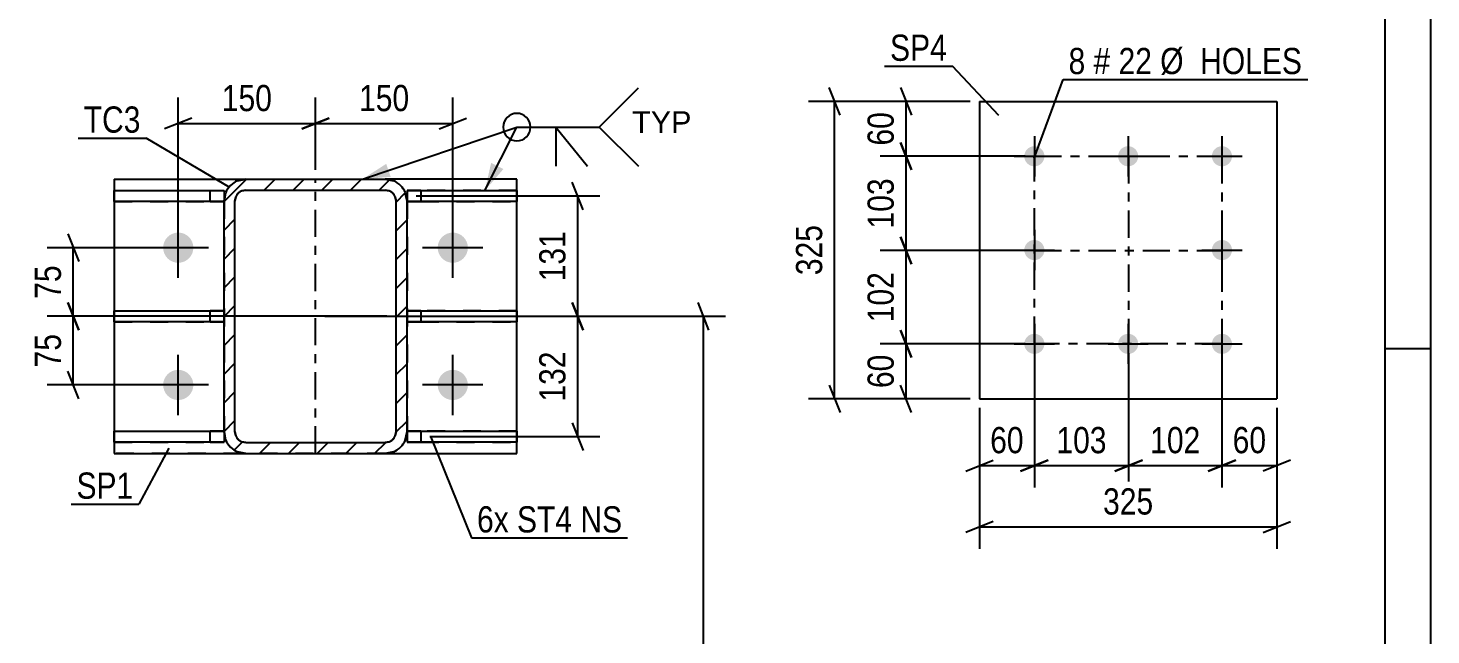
# Model space of a CAD drawing. Header units: millimetres. Extents: x 0 to 594, y 0 to 420.
# Drawn here: x 440.7 to 594, y 266.7 to 333.1 of the extents above; entities that cross this region are included whole.
import ezdxf

# ---------------------------------------------------------------- set-up
doc = ezdxf.new("R2010")
doc.units = ezdxf.units.MM
doc.linetypes.add('DXK_LINE_DOT2', pattern=[3.9198, 1.9599, -1.9599])
doc.linetypes.add('DXK_LINE_DOT3', pattern=[5.9187, 2.979, -0.9799, 0.9799, -0.9799])
doc.styles.add('Arial', font='arial.ttf', dxfattribs={"height": 0.2})
doc.styles.add('Arial Narrow', font='ARIALN.TTF', dxfattribs={"height": 0.2})

# ---------------------------------------------------------------- blocks, each defined once
blk = doc.blocks.new('Unknown-681868524-1134')
at = {"color": 5, "linetype": 'Continuous'}
for p, q in [((594, 0), (594, 420)), ((589, 5), (589, 415)), ((594, 298), (589, 298))]:
    blk.add_line(p, q, dxfattribs=at)
blk = doc.blocks.new('Bolt-681868524-1836 - 1831')
at = {"linetype": 'Continuous'}
for points in [[(455.45, 309.06, -1), (458.75, 309.06, -1)], [(485.45, 309.06, -1), (488.75, 309.06, -1)], [(455.45, 294.06, -1), (458.75, 294.06, -1)], [(485.45, 294.06, -1), (488.75, 294.06, -1)]]:
    blk.add_hatch(color=1, dxfattribs=at).paths.add_polyline_path(points)
at = {"color": 1, "linetype": 'Continuous'}
for p, q in [((457.1, 305.76), (457.1, 312.36)), ((487.1, 305.76), (487.1, 312.36)), ((460.4, 309.06), (453.8, 309.06)), ((490.4, 309.06), (483.8, 309.06)), ((457.1, 290.76), (457.1, 297.36)), ((487.1, 290.76), (487.1, 297.36)), ((460.4, 294.06), (453.8, 294.06)), ((490.4, 294.06), (483.8, 294.06))]:
    blk.add_line(p, q, dxfattribs=at)
blk = doc.blocks.new('Part-681868524-1878 - 1831')
at = {"color": 2, "linetype": 'Continuous'}
for p, q in [((482.1, 315.31), (482.1, 315.31)), ((482.1, 315.31), (494.1, 315.31)), ((482.1, 315.31), (482.1, 314.16)), ((494.1, 315.31), (494.1, 314.11)), ((494.1, 314.11), (482.1, 314.11))]:
    blk.add_line(p, q, dxfattribs=at)
at = {"color": 7, "linetype": 'DXK_LINE_DOT2'}
for p, q in [((483.6, 315.31), (482.1, 315.31)), ((482.1, 315.31), (482.1, 315.31)), ((494.1, 315.31), (483.6, 315.31)), ((483.6, 315.31), (483.6, 314.11)), ((482.1, 314.16), (482.1, 314.11)), ((482.1, 314.11), (483.6, 314.11)), ((482.1, 314.11), (482.1, 314.11)), ((483.6, 314.11), (494.1, 314.11))]:
    blk.add_line(p, q, dxfattribs=at)
blk = doc.blocks.new('Part-681868524-1889 - 1831')
at = {"color": 2, "linetype": 'Continuous'}
for p, q in [((450.1, 287.81), (450.1, 289.01)), ((450.1, 289.01), (462.1, 289.01)), ((462.1, 288.96), (462.1, 287.81)), ((462.1, 287.81), (450.1, 287.81)), ((462.1, 287.81), (462.1, 287.81))]:
    blk.add_line(p, q, dxfattribs=at)
at = {"color": 7, "linetype": 'DXK_LINE_DOT2'}
for p, q in [((450.1, 289.01), (460.6, 289.01)), ((460.6, 287.81), (460.6, 289.01)), ((462.1, 289.01), (460.6, 289.01)), ((462.1, 288.96), (462.1, 289.01)), ((462.1, 289.01), (462.1, 288.96)), ((462.1, 289.01), (462.1, 289.01)), ((450.1, 287.81), (460.6, 287.81)), ((460.6, 287.81), (462.1, 287.81))]:
    blk.add_line(p, q, dxfattribs=at)
blk = doc.blocks.new('Part-681868524-1904 - 1831')
at = {"color": 2, "linetype": 'Continuous'}
for p, q in [((482.1, 289.01), (494.1, 289.01)), ((482.1, 288.96), (482.1, 287.81)), ((494.1, 289.01), (494.1, 287.81)), ((494.1, 287.81), (482.1, 287.81))]:
    blk.add_line(p, q, dxfattribs=at)
at = {"color": 7, "linetype": 'DXK_LINE_DOT2'}
for p, q in [((483.6, 289.01), (482.1, 289.01)), ((482.1, 289.01), (482.1, 289.01)), ((482.1, 289.01), (482.1, 288.96)), ((482.1, 289.01), (482.1, 288.96)), ((494.1, 289.01), (483.6, 289.01)), ((483.6, 289.01), (483.6, 287.81)), ((482.1, 287.81), (483.6, 287.81)), ((483.6, 287.81), (494.1, 287.81))]:
    blk.add_line(p, q, dxfattribs=at)
blk = doc.blocks.new('Part-681868524-1925 - 1831')
at = {"color": 2, "linetype": 'Continuous'}
for p, q in [((450.1, 300.96), (450.1, 302.16)), ((450.1, 302.16), (462.1, 302.16)), ((462.1, 300.96), (450.1, 300.96))]:
    blk.add_line(p, q, dxfattribs=at)
at = {"color": 7, "linetype": 'DXK_LINE_DOT2'}
for p, q in [((450.1, 302.16), (460.6, 302.16)), ((460.6, 300.96), (460.6, 302.16)), ((462.1, 302.16), (460.6, 302.16)), ((462.1, 300.96), (462.1, 302.16)), ((450.1, 300.96), (460.6, 300.96)), ((460.6, 300.96), (462.1, 300.96)), ((462.1, 300.96), (462.1, 300.96))]:
    blk.add_line(p, q, dxfattribs=at)
blk = doc.blocks.new('Part-681868524-1931 - 1831')
at = {"color": 2, "linetype": 'Continuous'}
for p, q in [((450.1, 314.11), (450.1, 315.31)), ((450.1, 315.31), (462.1, 315.31)), ((462.1, 315.31), (462.1, 314.16)), ((462.1, 314.11), (450.1, 314.11))]:
    blk.add_line(p, q, dxfattribs=at)
at = {"color": 7, "linetype": 'DXK_LINE_DOT2'}
for p, q in [((450.1, 315.31), (460.6, 315.31)), ((460.6, 314.11), (460.6, 315.31)), ((460.6, 315.31), (462.1, 315.31)), ((450.1, 314.11), (460.6, 314.11)), ((460.6, 314.11), (462.1, 314.11)), ((462.1, 314.16), (462.1, 314.11)), ((462.1, 314.11), (462.1, 314.11))]:
    blk.add_line(p, q, dxfattribs=at)
blk = doc.blocks.new('Part-681868524-1936 - 1831')
at = {"color": 2, "linetype": 'Continuous'}
for p, q in [((482.1, 302.16), (494.1, 302.16)), ((494.1, 302.16), (494.1, 300.96)), ((494.1, 300.96), (482.1, 300.96))]:
    blk.add_line(p, q, dxfattribs=at)
at = {"color": 7, "linetype": 'DXK_LINE_DOT2'}
for p, q in [((483.6, 302.16), (482.1, 302.16)), ((482.1, 302.16), (482.1, 302.16)), ((482.1, 302.16), (482.1, 300.96)), ((494.1, 302.16), (483.6, 302.16)), ((483.6, 302.16), (483.6, 300.96)), ((482.1, 300.96), (483.6, 300.96)), ((483.6, 300.96), (494.1, 300.96))]:
    blk.add_line(p, q, dxfattribs=at)
blk = doc.blocks.new('Part-681868524-1945 - 1831')
at = {"linetype": 'Continuous'}
h = blk.add_hatch(dxfattribs=at)
h.set_pattern_fill('', scale=0.7, style=0, pattern_type=0)
h.set_pattern_definition([(45, (462.0976, 288.9553), (-1.57154, 1.57154), [])])
h.paths.add_polyline_path([(462.1, 314.16), (462.1, 288.96), (462.28, 288.04), (462.8, 287.26), (463.58, 286.74), (464.5, 286.56), (479.7, 286.56), (480.62, 286.74), (481.39, 287.26), (481.91, 288.04), (482.1, 288.96), (482.1, 314.16), (481.91, 315.07), (481.39, 315.85), (480.62, 316.37), (479.7, 316.56), (464.5, 316.56), (463.58, 316.37), (462.8, 315.85), (462.28, 315.07)])
h.paths.add_polyline_path([(463.65, 315), (464.04, 315.26), (464.5, 315.36), (479.7, 315.36), (480.16, 315.26), (480.55, 315), (480.81, 314.61), (480.9, 314.16), (480.9, 288.96), (480.81, 288.5), (480.55, 288.11), (480.16, 287.85), (479.7, 287.76), (464.5, 287.76), (464.04, 287.85), (463.65, 288.11), (463.39, 288.5), (463.3, 288.96), (463.3, 314.16), (463.39, 314.61)])
at = {"color": 7, "linetype": 'DXK_LINE_DOT2'}
for p, q in [((463.58, 316.37), (464.5, 316.56)), ((464.5, 316.56), (479.7, 316.56)), ((479.7, 316.56), (480.62, 316.37)), ((462.1, 314.16), (462.28, 315.07)), ((463.39, 314.61), (463.3, 314.16)), ((464.5, 315.36), (464.04, 315.26)), ((464.5, 315.36), (479.7, 315.36)), ((480.16, 315.26), (479.7, 315.36)), ((480.9, 314.16), (480.81, 314.61)), ((481.91, 315.07), (482.1, 314.16)), ((462.1, 314.16), (462.1, 288.96)), ((463.3, 288.96), (463.3, 314.16)), ((480.9, 288.96), (480.9, 314.16)), ((482.1, 314.16), (482.1, 288.96)), ((462.28, 288.04), (462.1, 288.96)), ((463.3, 288.96), (463.39, 288.5)), ((480.81, 288.5), (480.9, 288.96)), ((482.1, 288.96), (481.91, 288.04)), ((464.5, 286.56), (463.58, 286.74)), ((464.04, 287.85), (464.5, 287.76)), ((464.5, 287.76), (479.7, 287.76)), ((479.7, 287.76), (480.16, 287.85)), ((480.62, 286.74), (479.7, 286.56)), ((464.5, 286.56), (479.7, 286.56))]:
    blk.add_line(p, q, dxfattribs=at)
at = {"color": 2, "linetype": 'Continuous'}
for p, q in [((464.5, 316.56), (463.58, 316.37)), ((464.5, 316.56), (464.5, 316.56)), ((464.5, 316.56), (479.7, 316.56)), ((479.7, 316.56), (479.7, 316.56)), ((480.62, 316.37), (479.7, 316.56)), ((462.28, 315.07), (462.1, 314.16)), ((463.3, 314.16), (463.39, 314.61)), ((464.04, 315.26), (464.5, 315.36)), ((464.5, 315.36), (464.5, 315.36)), ((464.5, 315.36), (479.7, 315.36)), ((479.7, 315.36), (479.7, 315.36)), ((479.7, 315.36), (480.16, 315.26)), ((480.81, 314.61), (480.9, 314.16)), ((482.1, 314.16), (481.91, 315.07)), ((462.1, 314.16), (462.1, 314.16)), ((462.1, 288.96), (462.1, 314.16)), ((463.3, 314.16), (463.3, 314.16)), ((463.3, 288.96), (463.3, 314.16)), ((480.9, 314.16), (480.9, 314.16)), ((480.9, 288.96), (480.9, 314.16)), ((482.1, 314.16), (482.1, 314.16)), ((482.1, 288.96), (482.1, 314.16)), ((462.1, 288.96), (462.1, 288.96)), ((462.1, 288.96), (462.28, 288.04)), ((463.3, 288.96), (463.3, 288.96)), ((463.39, 288.5), (463.3, 288.96)), ((480.9, 288.96), (480.81, 288.5)), ((480.9, 288.96), (480.9, 288.96)), ((481.91, 288.04), (482.1, 288.96)), ((482.1, 288.96), (482.1, 288.96)), ((463.58, 286.74), (464.5, 286.56)), ((464.5, 287.76), (464.04, 287.85)), ((464.5, 287.76), (464.5, 287.76)), ((464.5, 287.76), (479.7, 287.76)), ((480.16, 287.85), (479.7, 287.76)), ((479.7, 287.76), (479.7, 287.76)), ((479.7, 286.56), (480.62, 286.74)), ((464.5, 286.56), (464.5, 286.56)), ((464.5, 286.56), (479.7, 286.56)), ((479.7, 286.56), (479.7, 286.56))]:
    blk.add_line(p, q, dxfattribs=at)
at = {"color": 7, "linetype": 'DXK_LINE_DOT3'}
blk.add_line((472.1, 301.56), (472.1, 301.56), dxfattribs=at)
at = {"color": 7, "linetype": 'DXK_LINE_DOT2'}
for centre, radius, start, end in [((464.5, 314.16), 2.4, 112.5, 157.5), ((479.7, 314.16), 2.4, 22.5, 67.5), ((464.5, 314.16), 1.2, 112.5, 157.5), ((479.7, 314.16), 1.2, 22.5, 67.5), ((464.5, 288.96), 1.2, 202.5, 247.5), ((479.7, 288.96), 1.2, 292.5, 337.5), ((464.5, 288.96), 2.4, 202.5, 247.5), ((479.7, 288.96), 2.4, 292.5, 337.5)]:
    blk.add_arc(centre, radius, start, end, dxfattribs=at)
at = {"color": 2, "linetype": 'Continuous'}
for centre, radius, start, end in [((464.5, 314.16), 2.4, 112.5, 157.5), ((479.7, 314.16), 2.4, 22.5, 67.5), ((464.5, 314.16), 1.2, 112.5, 157.5), ((479.7, 314.16), 1.2, 22.5, 67.5), ((464.5, 288.96), 1.2, 202.5, 247.5), ((479.7, 288.96), 1.2, 292.5, 337.5), ((464.5, 288.96), 2.4, 202.5, 247.5), ((479.7, 288.96), 2.4, 292.5, 337.5)]:
    blk.add_arc(centre, radius, start, end, dxfattribs=at)
blk = doc.blocks.new('Part-681868524-1982 - 1831')
at = {"color": 2, "linetype": 'Continuous'}
for p, q in [((450.1, 316.56), (450.1, 286.56)), ((450.1, 316.56), (464.5, 316.56)), ((494.1, 316.56), (479.7, 316.56)), ((494.1, 286.56), (494.1, 316.56)), ((450.1, 286.56), (464.5, 286.56)), ((479.7, 286.56), (494.1, 286.56))]:
    blk.add_line(p, q, dxfattribs=at)
at = {"color": 7, "linetype": 'DXK_LINE_DOT2'}
for p, q in [((464.5, 316.56), (479.7, 316.56)), ((479.7, 286.56), (450.1, 286.56))]:
    blk.add_line(p, q, dxfattribs=at)
at = {"color": 7, "linetype": 'DXK_LINE_DOT3'}
blk.add_line((472.1, 286.56), (472.1, 316.56), dxfattribs=at)
blk = doc.blocks.new('Part-681868524-5248 - 5247')
at = {"color": 2, "linetype": 'Continuous'}
for p, q in [((544.66, 325.05), (544.66, 292.55)), ((544.66, 325.05), (577.16, 325.05)), ((577.16, 325.05), (577.16, 292.55)), ((544.66, 292.55), (577.16, 292.55))]:
    blk.add_line(p, q, dxfattribs=at)
blk = doc.blocks.new('Bolt-681868524-5249 - 5247')
at = {"linetype": 'Continuous'}
for points in [[(550.66, 320.15, -1), (550.66, 317.95, -1)], [(560.91, 320.15, -1), (560.91, 317.95, -1)], [(571.16, 320.15, -1), (571.16, 317.95, -1)], [(550.66, 309.9, -1), (550.66, 307.7, -1)], [(571.16, 309.9, -1), (571.16, 307.7, -1)], [(550.66, 299.65, -1), (550.66, 297.45, -1)], [(560.91, 299.65, -1), (560.91, 297.45, -1)], [(571.16, 299.65, -1), (571.16, 297.45, -1)]]:
    blk.add_hatch(color=1, dxfattribs=at).paths.add_polyline_path(points)
at = {"color": 1, "linetype": 'Continuous'}
for p, q in [((550.66, 321.25), (550.66, 316.85)), ((560.91, 321.25), (560.91, 316.85)), ((571.16, 321.25), (571.16, 316.85)), ((548.46, 319.05), (552.86, 319.05)), ((558.71, 319.05), (563.11, 319.05)), ((568.96, 319.05), (573.36, 319.05)), ((550.66, 311), (550.66, 306.6)), ((571.16, 311), (571.16, 306.6)), ((548.46, 308.8), (552.86, 308.8)), ((568.96, 308.8), (573.36, 308.8)), ((550.66, 300.75), (550.66, 296.35)), ((560.91, 300.75), (560.91, 296.35)), ((571.16, 300.75), (571.16, 296.35)), ((548.46, 298.55), (552.86, 298.55)), ((558.71, 298.55), (563.11, 298.55)), ((568.96, 298.55), (573.36, 298.55))]:
    blk.add_line(p, q, dxfattribs=at)
blk = doc.blocks.new('Rectangle-681868524-6553 - 5247')
at = {"color": 1, "linetype": 'DXK_LINE_DOT3'}
blk.add_lwpolyline([(550.66, 319.05), (571.16, 319.05), (571.16, 298.55), (550.66, 298.55), (550.66, 319.05)], close=True, dxfattribs=at)
blk = doc.blocks.new('Line-681868524-6563 - 5247')
at = {"color": 1, "linetype": 'DXK_LINE_DOT3'}
blk.add_line((560.96, 319.05), (560.96, 298.55), dxfattribs=at)
blk = doc.blocks.new('Line-681868524-6570 - 5247')
at = {"color": 1, "linetype": 'DXK_LINE_DOT3'}
blk.add_line((550.66, 308.75), (571.16, 308.75), dxfattribs=at)
blk = doc.blocks.new('StraightDimension-681868524-2117 - 1831')
at = {"color": 7, "linetype": 'Continuous'}
for p, q in [((457.1, 310.06), (457.1, 325.48)), ((472.1, 317.56), (472.1, 325.48)), ((458.6, 323.23), (455.6, 322.03)), ((457.1, 322.63), (472.1, 322.63)), ((470.6, 322.03), (473.6, 323.23))]:
    blk.add_line(p, q, dxfattribs=at)
at = {"color": 0}
blk.add_wipeout([(467.94, 323.38), (467.94, 327.58), (461.26, 327.58), (461.26, 323.38)], dxfattribs=at)
at = {"color": 3, "style": 'Arial Narrow'}
blk.add_text('150', height=2.863, dxfattribs=at).set_placement((461.86, 323.98))
blk = doc.blocks.new('StraightDimension-681868524-5001 - 1831')
at = {"color": 7, "linetype": 'Continuous'}
for p, q in [((501.36, 300.06), (500.16, 303.06)), ((473.1, 301.56), (503.16, 301.56)), ((500.76, 288.41), (500.76, 301.56)), ((500.16, 289.91), (501.36, 286.91)), ((484.6, 288.41), (503.16, 288.41))]:
    blk.add_line(p, q, dxfattribs=at)
at = {"color": 0}
blk.add_wipeout([(500.01, 298.32), (495.81, 298.32), (495.81, 291.64), (500.01, 291.64)], dxfattribs=at)
at = {"color": 3, "style": 'Arial Narrow'}
blk.add_text('132', height=2.863, rotation=90.0002, dxfattribs=at).set_placement((499.41, 292.24))
blk = doc.blocks.new('StraightDimension-681868524-2091 - 1831')
at = {"color": 7, "linetype": 'Continuous'}
for p, q in [((445.03, 303.06), (446.23, 300.06)), ((479.9, 301.56), (442.78, 301.56)), ((445.63, 294.06), (445.63, 301.56)), ((446.23, 292.56), (445.03, 295.56)), ((456.1, 294.06), (442.78, 294.06))]:
    blk.add_line(p, q, dxfattribs=at)
at = {"color": 0}
blk.add_wipeout([(444.88, 300.23), (440.68, 300.23), (440.68, 295.38), (444.88, 295.38)], dxfattribs=at)
at = {"color": 3, "style": 'Arial Narrow'}
blk.add_text('75', height=2.863, rotation=90.0002, dxfattribs=at).set_placement((444.28, 295.98))
blk = doc.blocks.new('StraightDimension-681868524-2126 - 1831')
at = {"color": 7, "linetype": 'Continuous'}
for p, q in [((472.1, 317.56), (472.1, 325.48)), ((487.1, 310.06), (487.1, 325.48)), ((473.6, 323.23), (470.6, 322.03)), ((472.1, 322.63), (487.1, 322.63)), ((485.6, 322.03), (488.6, 323.23))]:
    blk.add_line(p, q, dxfattribs=at)
at = {"color": 0}
blk.add_wipeout([(482.94, 323.38), (482.94, 327.58), (476.26, 327.58), (476.26, 323.38)], dxfattribs=at)
at = {"color": 3, "style": 'Arial Narrow'}
blk.add_text('150', height=2.863, dxfattribs=at).set_placement((476.86, 323.98))
blk = doc.blocks.new('StraightDimension-681868524-2104 - 1831')
at = {"color": 7, "linetype": 'Continuous'}
for p, q in [((445.03, 310.56), (446.23, 307.56)), ((456.1, 309.06), (442.78, 309.06)), ((445.63, 301.56), (445.63, 309.06)), ((446.23, 300.06), (445.03, 303.06)), ((479.9, 301.56), (442.78, 301.56))]:
    blk.add_line(p, q, dxfattribs=at)
at = {"color": 0}
blk.add_wipeout([(444.88, 307.73), (440.68, 307.73), (440.68, 302.88), (444.88, 302.88)], dxfattribs=at)
at = {"color": 3, "style": 'Arial Narrow'}
blk.add_text('75', height=2.863, rotation=90.0002, dxfattribs=at).set_placement((444.28, 303.48))
blk = doc.blocks.new('StraightDimension-681868524-2154 - 1831')
at = {"color": 7, "linetype": 'Continuous'}
for p, q in [((515.1, 300.06), (513.9, 303.06)), ((483.1, 301.56), (516.9, 301.56)), ((514.5, 218.56), (514.5, 301.56)), ((513.9, 220.06), (515.1, 217.06)), ((483.1, 218.56), (516.9, 218.56))]:
    blk.add_line(p, q, dxfattribs=at)
at = {"color": 0}
blk.add_wipeout([(513.75, 264.31), (509.55, 264.31), (509.55, 255.8), (513.75, 255.8)], dxfattribs=at)
at = {"color": 3, "style": 'Arial Narrow'}
blk.add_text('3190', height=2.863, rotation=90.0002, dxfattribs=at).set_placement((513.15, 256.4))
blk = doc.blocks.new('StraightDimension-681868524-5000 - 1831')
at = {"color": 7, "linetype": 'Continuous'}
for p, q in [((501.36, 313.21), (500.16, 316.21)), ((483.1, 314.71), (503.16, 314.71)), ((500.76, 301.56), (500.76, 314.71)), ((500.16, 303.06), (501.36, 300.06)), ((473.1, 301.56), (503.16, 301.56))]:
    blk.add_line(p, q, dxfattribs=at)
at = {"color": 0}
blk.add_wipeout([(500.01, 311.47), (495.81, 311.47), (495.81, 304.79), (500.01, 304.79)], dxfattribs=at)
at = {"color": 3, "style": 'Arial Narrow'}
blk.add_text('131', height=2.863, rotation=90.0002, dxfattribs=at).set_placement((499.41, 305.39))
blk = doc.blocks.new('StraightDimension-681868524-5607 - 5247')
at = {"color": 7, "linetype": 'Continuous'}
for p, q in [((550.66, 297.55), (550.66, 282.85)), ((560.96, 297.55), (560.96, 282.85)), ((549.16, 284.65), (552.16, 285.85)), ((550.66, 285.25), (560.96, 285.25)), ((562.46, 285.85), (559.46, 284.65))]:
    blk.add_line(p, q, dxfattribs=at)
at = {"color": 0}
blk.add_wipeout([(559.15, 286), (559.15, 290.2), (552.47, 290.2), (552.47, 286)], dxfattribs=at)
at = {"color": 3, "style": 'Arial Narrow'}
blk.add_text('103', height=2.863, dxfattribs=at).set_placement((553.07, 286.6))
blk = doc.blocks.new('StraightDimension-681868524-5585 - 5247')
at = {"color": 7, "linetype": 'Continuous'}
for p, q in [((543.66, 325.05), (533.79, 325.05)), ((536.04, 326.55), (537.24, 323.55)), ((536.64, 319.05), (536.64, 325.05)), ((537.24, 317.55), (536.04, 320.55)), ((549.66, 319.05), (533.79, 319.05))]:
    blk.add_line(p, q, dxfattribs=at)
at = {"color": 0}
blk.add_wipeout([(535.89, 324.48), (531.69, 324.48), (531.69, 319.62), (535.89, 319.62)], dxfattribs=at)
at = {"color": 3, "style": 'Arial Narrow'}
blk.add_text('60', height=2.863, rotation=90.0002, dxfattribs=at).set_placement((535.29, 320.22))
blk = doc.blocks.new('StraightDimension-681868524-5586 - 5247')
at = {"color": 7, "linetype": 'Continuous'}
for p, q in [((536.04, 320.55), (537.24, 317.55)), ((549.66, 319.05), (533.79, 319.05)), ((536.64, 308.75), (536.64, 319.05)), ((537.24, 307.25), (536.04, 310.25)), ((549.66, 308.75), (533.79, 308.75))]:
    blk.add_line(p, q, dxfattribs=at)
at = {"color": 0}
blk.add_wipeout([(535.88, 317.24), (531.68, 317.24), (531.68, 310.56), (535.88, 310.56)], dxfattribs=at)
at = {"color": 3, "style": 'Arial Narrow'}
blk.add_text('103', height=2.863, rotation=90.0002, dxfattribs=at).set_placement((535.29, 311.16))
blk = doc.blocks.new('StraightDimension-681868524-5587 - 5247')
at = {"color": 7, "linetype": 'Continuous'}
for p, q in [((536.04, 310.25), (537.24, 307.25)), ((549.66, 308.75), (533.79, 308.75)), ((536.64, 298.55), (536.64, 308.75)), ((537.24, 297.05), (536.04, 300.05)), ((549.66, 298.55), (533.79, 298.55))]:
    blk.add_line(p, q, dxfattribs=at)
at = {"color": 0}
blk.add_wipeout([(535.88, 306.99), (531.68, 306.99), (531.68, 300.31), (535.88, 300.31)], dxfattribs=at)
at = {"color": 3, "style": 'Arial Narrow'}
blk.add_text('102', height=2.863, rotation=90.0002, dxfattribs=at).set_placement((535.29, 300.91))
blk = doc.blocks.new('StraightDimension-681868524-5588 - 5247')
at = {"color": 7, "linetype": 'Continuous'}
for p, q in [((536.04, 300.05), (537.24, 297.05)), ((549.66, 298.55), (533.79, 298.55)), ((536.64, 292.55), (536.64, 298.55)), ((537.24, 291.05), (536.04, 294.05)), ((543.66, 292.55), (533.79, 292.55))]:
    blk.add_line(p, q, dxfattribs=at)
at = {"color": 0}
blk.add_wipeout([(535.89, 297.98), (531.69, 297.98), (531.69, 293.12), (535.89, 293.12)], dxfattribs=at)
at = {"color": 3, "style": 'Arial Narrow'}
blk.add_text('60', height=2.863, rotation=90.0002, dxfattribs=at).set_placement((535.29, 293.72))
blk = doc.blocks.new('StraightDimension-681868524-5601 - 5247')
at = {"color": 7, "linetype": 'Continuous'}
for p, q in [((543.66, 325.05), (525.97, 325.05)), ((529.42, 323.55), (528.22, 326.55)), ((528.82, 292.55), (528.82, 325.05)), ((528.22, 294.05), (529.42, 291.05)), ((543.66, 292.55), (525.97, 292.55))]:
    blk.add_line(p, q, dxfattribs=at)
at = {"color": 0}
blk.add_wipeout([(528.07, 312.14), (523.87, 312.14), (523.87, 305.46), (528.07, 305.46)], dxfattribs=at)
at = {"color": 3, "style": 'Arial Narrow'}
blk.add_text('325', height=2.863, rotation=90.0002, dxfattribs=at).set_placement((527.47, 306.06))
blk = doc.blocks.new('StraightDimension-681868524-5605 - 5247')
at = {"color": 7, "linetype": 'Continuous'}
for p, q in [((571.16, 297.55), (571.16, 282.85)), ((577.16, 291.55), (577.16, 282.85)), ((569.66, 284.65), (572.66, 285.85)), ((571.16, 285.25), (577.16, 285.25)), ((578.66, 285.85), (575.66, 284.65))]:
    blk.add_line(p, q, dxfattribs=at)
at = {"color": 0}
blk.add_wipeout([(576.59, 286), (576.59, 290.2), (571.73, 290.2), (571.73, 286)], dxfattribs=at)
at = {"color": 3, "style": 'Arial Narrow'}
blk.add_text('60', height=2.863, dxfattribs=at).set_placement((572.33, 286.6))
blk = doc.blocks.new('StraightDimension-681868524-5606 - 5247')
at = {"color": 7, "linetype": 'Continuous'}
for p, q in [((560.96, 297.55), (560.96, 282.85)), ((571.16, 297.55), (571.16, 282.85)), ((559.46, 284.65), (562.46, 285.85)), ((560.96, 285.25), (571.16, 285.25)), ((572.66, 285.85), (569.66, 284.65))]:
    blk.add_line(p, q, dxfattribs=at)
at = {"color": 0}
blk.add_wipeout([(569.4, 286), (569.4, 290.2), (562.72, 290.2), (562.72, 286)], dxfattribs=at)
at = {"color": 3, "style": 'Arial Narrow'}
blk.add_text('102', height=2.863, dxfattribs=at).set_placement((563.32, 286.6))
blk = doc.blocks.new('StraightDimension-681868524-5608 - 5247')
at = {"color": 7, "linetype": 'Continuous'}
for p, q in [((550.66, 297.55), (550.66, 282.85)), ((544.66, 291.55), (544.66, 282.85)), ((543.16, 284.65), (546.16, 285.85)), ((544.66, 285.25), (550.66, 285.25)), ((552.16, 285.85), (549.16, 284.65))]:
    blk.add_line(p, q, dxfattribs=at)
at = {"color": 0}
blk.add_wipeout([(550.09, 286), (550.09, 290.2), (545.23, 290.2), (545.23, 286)], dxfattribs=at)
at = {"color": 3, "style": 'Arial Narrow'}
blk.add_text('60', height=2.863, dxfattribs=at).set_placement((545.83, 286.6))
blk = doc.blocks.new('StraightDimension-681868524-5621 - 5247')
at = {"color": 7, "linetype": 'Continuous'}
for p, q in [((544.66, 291.55), (544.66, 276.15)), ((577.16, 291.55), (577.16, 276.15)), ((546.16, 279.15), (543.16, 277.95)), ((575.66, 277.95), (578.66, 279.15)), ((544.66, 278.55), (577.16, 278.55))]:
    blk.add_line(p, q, dxfattribs=at)
at = {"color": 0}
blk.add_wipeout([(564.25, 279.3), (564.25, 283.5), (557.57, 283.5), (557.57, 279.3)], dxfattribs=at)
at = {"color": 3, "style": 'Arial Narrow'}
blk.add_text('325', height=2.863, dxfattribs=at).set_placement((558.17, 279.9))
blk = doc.blocks.new('Mark-681868524-1941 - 1831')
at = {"color": 0}
blk.add_wipeout([(452.98, 321.63), (452.98, 324.63), (446.77, 324.63), (446.77, 321.63)], dxfattribs=at)
blk.add_wipeout([(452.98, 321.63), (452.98, 324.63), (446.77, 324.63), (446.77, 321.63)], dxfattribs=at)
at = {"color": 30, "linetype": 'Continuous'}
for p in [(446.17, 321.03), (462.72, 315.64)]:
    blk.add_line(p, (453.58, 321.03), dxfattribs=at)
at = {"color": 3, "style": 'Arial Narrow'}
blk.add_text('TC3', height=2.863, dxfattribs=at).set_placement((446.77, 321.63))
blk = doc.blocks.new('Mark-681868524-1978 - 1831')
at = {"color": 0}
blk.add_wipeout([(452.19, 281.63), (452.19, 284.63), (445.98, 284.63), (445.98, 281.63)], dxfattribs=at)
blk.add_wipeout([(452.19, 281.63), (452.19, 284.63), (445.98, 284.63), (445.98, 281.63)], dxfattribs=at)
at = {"color": 30, "linetype": 'Continuous'}
for p in [(456.07, 287.15), (445.38, 281.03)]:
    blk.add_line(p, (452.79, 281.03), dxfattribs=at)
at = {"color": 3, "style": 'Arial Narrow'}
blk.add_text('SP1', height=2.863, dxfattribs=at).set_placement((445.98, 281.63))
blk = doc.blocks.new('MarkSet-681868524-2248 - 1831')
at = {"color": 0}
for points in [[(493.22, 277.94), (493.22, 280.94), (489.75, 280.94), (489.75, 277.94)], [(500.15, 277.94), (500.15, 280.94), (494.12, 280.94), (494.12, 277.94)], [(505.61, 277.94), (505.61, 280.94), (501.05, 280.94), (501.05, 277.94)]]:
    blk.add_wipeout(points, dxfattribs=at)
for points in [[(493.22, 277.94), (493.22, 280.94), (489.75, 280.94), (489.75, 277.94)], [(500.15, 277.94), (500.15, 280.94), (494.12, 280.94), (494.12, 277.94)], [(505.61, 277.94), (505.61, 280.94), (501.05, 280.94), (501.05, 277.94)]]:
    blk.add_wipeout(points, dxfattribs=at)
at = {"color": 30, "linetype": 'Continuous'}
for p, q in [((484.71, 288.37), (489.15, 277.34)), ((489.15, 277.34), (506.21, 277.34))]:
    blk.add_line(p, q, dxfattribs=at)
at = {"color": 3, "style": 'Arial Narrow'}
for s, p in [('6x', (489.75, 277.94)), ('ST4', (494.12, 277.94)), ('NS', (501.05, 277.94))]:
    blk.add_text(s, height=2.863, dxfattribs=at).set_placement(p)
blk = doc.blocks.new('WeldMark-681868524-7880 - 1831')
at = {"linetype": 'Continuous'}
for points in [[(480.31, 316.8), (477.23, 316.56), (479.83, 318.22)], [(492.63, 317.65), (490.61, 315.31), (491.29, 318.32)]]:
    blk.add_hatch(color=30, dxfattribs=at).paths.add_polyline_path(points)
at = {"color": 30, "linetype": 'Continuous'}
for p, q in [((477.23, 316.56), (494.1, 322.24)), ((490.61, 315.31), (494.1, 322.24)), ((494.1, 322.24), (503.1, 322.24))]:
    blk.add_line(p, q, dxfattribs=at)
at = {"color": 3, "linetype": 'Continuous'}
for q in [(501.81, 317.95), (498.38, 317.95)]:
    blk.add_line((498.38, 322.24), q, dxfattribs=at)
for start, end in [(90, 270), (270, 90)]:
    blk.add_arc((494.1, 322.24), 1.5, start, end, dxfattribs=at)
at = {"color": 0, "linetype": 'Continuous'}
blk.add_wipeout([(513.18, 321.59), (513.18, 324.09), (506.7, 324.09), (506.7, 321.59)], dxfattribs=at)
blk.add_wipeout([(513.18, 321.59), (513.18, 324.09), (506.7, 324.09), (506.7, 321.59)], dxfattribs=at)
at = {"color": 3, "linetype": 'Continuous'}
for q in [(507.38, 326.52), (507.38, 317.95)]:
    blk.add_line((503.1, 322.24), q, dxfattribs=at)
at = {"color": 3, "linetype": 'Continuous', "style": 'Arial'}
blk.add_text('TYP', height=2.388, dxfattribs=at).set_placement((506.7, 321.59))
blk = doc.blocks.new('Mark-681868524-5714 - 5247')
at = {"color": 0}
blk.add_wipeout([(541.1, 329.48), (541.1, 332.48), (534.89, 332.48), (534.89, 329.48)], dxfattribs=at)
blk.add_wipeout([(541.1, 329.48), (541.1, 332.48), (534.89, 332.48), (534.89, 329.48)], dxfattribs=at)
at = {"color": 30, "linetype": 'Continuous'}
for p in [(534.29, 328.88), (546.78, 323.51)]:
    blk.add_line(p, (541.7, 328.88), dxfattribs=at)
at = {"color": 3, "style": 'Arial Narrow'}
blk.add_text('SP4', height=2.863, dxfattribs=at).set_placement((534.89, 329.48))
blk = doc.blocks.new('Mark-681868524-5717 - 5247')
at = {"color": 0}
for points in [[(556.23, 328.03), (556.23, 331.03), (554.4, 331.03), (554.4, 328.03)], [(558.96, 328.03), (558.96, 331.03), (557.13, 331.03), (557.13, 328.03)], [(563.51, 328.03), (563.51, 331.03), (559.86, 331.03), (559.86, 328.03)], [(579.94, 328.03), (579.94, 331.03), (564.41, 331.03), (564.41, 328.03)]]:
    blk.add_wipeout(points, dxfattribs=at)
for points in [[(556.23, 328.03), (556.23, 331.03), (554.4, 331.03), (554.4, 328.03)], [(558.96, 328.03), (558.96, 331.03), (557.13, 331.03), (557.13, 328.03)], [(563.51, 328.03), (563.51, 331.03), (559.86, 331.03), (559.86, 328.03)], [(579.94, 328.03), (579.94, 331.03), (564.41, 331.03), (564.41, 328.03)]]:
    blk.add_wipeout(points, dxfattribs=at)
at = {"color": 7, "linetype": 'Continuous'}
for p, q in [((550.65, 318.83), (553.8, 327.43)), ((553.8, 327.43), (580.54, 327.43))]:
    blk.add_line(p, q, dxfattribs=at)
at = {"color": 3, "style": 'Arial Narrow'}
for s, height, p in [('8', 2.86, (554.4, 328.03)), ('#', 2.86, (557.13, 328.03)), ('22', 2.863, (559.86, 328.03)), ('Ø  HOLES', 2.863, (564.41, 328.03))]:
    blk.add_text(s, height=height, dxfattribs=at).set_placement(p)

msp = doc.modelspace()

# ---------------------------------------------------------------- block references
for name in ['Unknown-681868524-1134', 'Part-681868524-5248 - 5247', 'Bolt-681868524-5249 - 5247', 'Rectangle-681868524-6553 - 5247', 'Line-681868524-6563 - 5247', 'Part-681868524-1982 - 1831', 'Part-681868524-1945 - 1831', 'Part-681868524-1931 - 1831', 'Part-681868524-1878 - 1831', 'Bolt-681868524-1836 - 1831', 'Line-681868524-6570 - 5247', 'Part-681868524-1925 - 1831', 'Part-681868524-1936 - 1831', 'Part-681868524-1889 - 1831', 'Part-681868524-1904 - 1831']:
    msp.add_blockref(name, (0, 0))

# ---------------------------------------------------------------- next in the draw order: block references
for name in ['Mark-681868524-5717 - 5247', 'StraightDimension-681868524-2117 - 1831', 'StraightDimension-681868524-5585 - 5247', 'StraightDimension-681868524-5001 - 1831', 'StraightDimension-681868524-5607 - 5247', 'StraightDimension-681868524-5605 - 5247', 'Mark-681868524-1978 - 1831']:
    msp.add_blockref(name, (0, 0))

# ---------------------------------------------------------------- next in the draw order: block references
for name in ['StraightDimension-681868524-2126 - 1831', 'Mark-681868524-1941 - 1831', 'StraightDimension-681868524-5586 - 5247', 'StraightDimension-681868524-2091 - 1831', 'StraightDimension-681868524-2154 - 1831', 'StraightDimension-681868524-5606 - 5247']:
    msp.add_blockref(name, (0, 0))

# ---------------------------------------------------------------- next in the draw order: block references
for name in ['StraightDimension-681868524-2104 - 1831', 'StraightDimension-681868524-5587 - 5247', 'MarkSet-681868524-2248 - 1831']:
    msp.add_blockref(name, (0, 0))

# ---------------------------------------------------------------- next in the draw order: block references
for name in ['StraightDimension-681868524-5000 - 1831', 'StraightDimension-681868524-5588 - 5247']:
    msp.add_blockref(name, (0, 0))

# ---------------------------------------------------------------- next in the draw order: block references
for name in ['WeldMark-681868524-7880 - 1831', 'StraightDimension-681868524-5601 - 5247']:
    msp.add_blockref(name, (0, 0))

# ---------------------------------------------------------------- next in the draw order: block references
for name in ['Mark-681868524-5714 - 5247', 'StraightDimension-681868524-5608 - 5247']:
    msp.add_blockref(name, (0, 0))

# ---------------------------------------------------------------- next in the draw order: block references
msp.add_blockref('StraightDimension-681868524-5621 - 5247', (0, 0))

doc.saveas('drawing.dxf')
